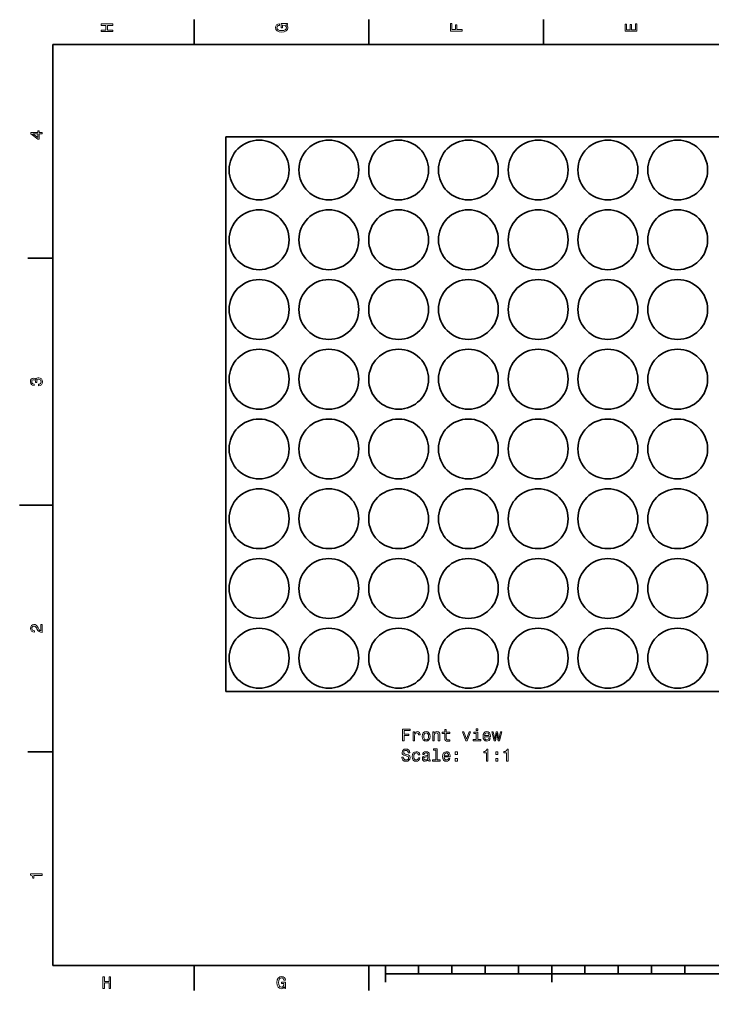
# Model space of a CAD drawing. Extents: x 0 to 420, y 0 to 297.
# Drawn here: x 0 to 208.3, y 2.5 to 294.5 of the extents above; entities that cross this region are included whole.
import ezdxf

# ---------------------------------------------------------------- set-up
doc = ezdxf.new("R2010")
doc.units = 0

msp = doc.modelspace()

# ---------------------------------------------------------------- linework, layer by layer
at = {"color": 7, "lineweight": 35}
for p, q in [((52.5, 287), (52.5, 294.5)), ((105, 287), (105, 294.5)), ((157.5, 287), (157.5, 294.5)), ((410, 287), (10, 287)), ((10, 287), (10, 10)), ((354.657562, 259.229675), (62.029785, 259.229675)), ((62.029785, 259.229675), (62.029785, 92.430099)), ((10, 222.699997), (2.5, 222.699997)), ((10, 148.5), (0, 148.5)), ((62.029785, 92.430099), (354.657562, 92.430099)), ((10, 74.300003), (2.5, 74.300003)), ((10, 10), (410, 10)), ((52.5, 10), (52.5, 2.5)), ((105, 10), (105, 2.5)), ((110, 10), (110, 5)), ((120, 10), (120, 7.5)), ((130, 10), (130, 7.5)), ((140, 10), (140, 7.5)), ((150, 10), (150, 7.5)), ((160, 10), (160, 5)), ((170, 10), (170, 7.5)), ((180, 10), (180, 7.5)), ((190, 10), (190, 7.5)), ((200, 10), (200, 7.5)), ((110, 7.5), (310, 7.5))]:
    msp.add_line(p, q, dxfattribs=at)
at = {"color": 7, "lineweight": 13}
for points in [[(28.083214, 290.829987), (28.083214, 291.299011), (26.439121, 291.299011), (26.439121, 292.701019), (28.083214, 292.701019), (28.083214, 293.164978), (24.583214, 293.164978), (24.583214, 292.701019), (26.010447, 292.701019), (26.010447, 291.299011), (24.583214, 291.299011), (24.583214, 290.829987)], [(80.114197, 292.922913), (80.583214, 293.008667), (80.583214, 293.260803), (78.692001, 293.260803), (78.692001, 291.984863), (79.120682, 291.984863), (79.120682, 292.771606), (79.15094, 292.771606), (79.614914, 292.71109), (79.957855, 292.549713), (80.174713, 292.302612), (80.245316, 291.994965), (80.154541, 291.652039), (79.882202, 291.384735), (79.433357, 291.213257), (78.818085, 291.15274), (78.207855, 291.208221), (77.759003, 291.3797), (77.486671, 291.652039), (77.390854, 292.020172), (77.441284, 292.272339), (77.582497, 292.479126), (77.819527, 292.630402), (78.137245, 292.716156), (78.137245, 293.215424), (77.653099, 293.08429), (77.289986, 292.837189), (77.068085, 292.489197), (76.987396, 292.050446), (77.113472, 291.475525), (77.481628, 291.041779), (78.0616, 290.764404), (78.833214, 290.668579), (79.609871, 290.764404), (80.189842, 291.041779), (80.557999, 291.450287), (80.679039, 291.964691), (80.638687, 292.252167), (80.537827, 292.509369), (80.361313, 292.731262)], [(133.083206, 290.966156), (133.083206, 291.43515), (131.474411, 291.43515), (131.474411, 292.907776), (131.055832, 292.907776), (131.055832, 291.43515), (130.006836, 291.43515), (130.006836, 293.245697), (129.583206, 293.245697), (129.583206, 290.966156)], [(185.583206, 290.940918), (185.583206, 293.159943), (185.159576, 293.159943), (185.159576, 291.404907), (183.974411, 291.404907), (183.974411, 292.968292), (183.555832, 292.968292), (183.555832, 291.404907), (182.506836, 291.404907), (182.506836, 293.119598), (182.083206, 293.119598), (182.083206, 290.940918)], [(6.833213, 260.077362), (6.833213, 260.53125), (5.965778, 260.53125), (5.965778, 261.030548), (5.56232, 261.030548), (5.56232, 260.53125), (3.408862, 260.53125), (3.408862, 260.072327), (5.521974, 258.539185), (5.965778, 258.539185), (5.965778, 260.077362)], [(5.56232, 258.96283), (3.993876, 260.077362), (5.56232, 260.077362)], [(5.733789, 184.329117), (5.769093, 184.329117), (6.253242, 184.409805), (6.616354, 184.646835), (6.848343, 185.020035), (6.934078, 185.514282), (6.848343, 186.038773), (6.626441, 186.432144), (6.273415, 186.684311), (5.819525, 186.775085), (5.521974, 186.734741), (5.2799, 186.623795), (5.0933, 186.44223), (4.957133, 186.20015), (4.684798, 186.527969), (4.251081, 186.643967), (3.857709, 186.568314), (3.560158, 186.351456), (3.373559, 185.998428), (3.307997, 185.514282), (3.388689, 185.060394), (3.610591, 184.712402), (3.963617, 184.485458), (4.432637, 184.409805), (4.467939, 184.409805), (4.467939, 184.858658), (4.145173, 184.899002), (3.913184, 185.030121), (3.771974, 185.241943), (3.721542, 185.53949), (3.761888, 185.801743), (3.867795, 185.993378), (4.039265, 186.109375), (4.271254, 186.15477), (4.518372, 186.109375), (4.684798, 185.988342), (4.785663, 185.77652), (4.815922, 185.489059), (4.810879, 185.292374), (5.209294, 185.292374), (5.199208, 185.53949), (5.244596, 185.857224), (5.365634, 186.094254), (5.56232, 186.235458), (5.819525, 186.285889), (6.112032, 186.230423), (6.328891, 186.084167), (6.465058, 185.852173), (6.510447, 185.54454), (6.460014, 185.226807), (6.308718, 184.994827), (6.066643, 184.848572), (5.733789, 184.793091)], [(6.833213, 110.169449), (6.833213, 112.575073), (6.399496, 112.575073), (6.399496, 110.673775), (6.162464, 110.779686), (5.965778, 110.961243), (5.607709, 111.521034), (5.456412, 111.818588), (5.239553, 112.151443), (4.987392, 112.388474), (4.689841, 112.524643), (4.351945, 112.575073), (3.928314, 112.489334), (3.595461, 112.252304), (3.383646, 111.889191), (3.307997, 111.420174), (3.393732, 110.93602), (3.630764, 110.567871), (4.009006, 110.330833), (4.508286, 110.250145), (4.578891, 110.250145), (4.578891, 110.709076), (4.538545, 110.709076), (4.195605, 110.754471), (3.943444, 110.890633), (3.782061, 111.107491), (3.726585, 111.394958), (3.777017, 111.687462), (3.903098, 111.90432), (4.099784, 112.045532), (4.346902, 112.095963), (4.578891, 112.060661), (4.775577, 111.964844), (4.947046, 111.803459), (5.098343, 111.581558), (5.259727, 111.284004), (5.572406, 110.789772), (5.90526, 110.441788), (6.308718, 110.235016), (6.818084, 110.169449)], [(115.141708, 77.573471), (115.610733, 77.573471), (115.610733, 79.182259), (117.083351, 79.182259), (117.083351, 79.600845), (115.610733, 79.600845), (115.610733, 80.649841), (117.421249, 80.649841), (117.421249, 81.073471), (115.141708, 81.073471)], [(118.334076, 77.573471), (118.777878, 77.573471), (118.777878, 79.121742), (118.823265, 79.494942), (118.959435, 79.76223), (119.181335, 79.923615), (119.478889, 79.979088), (119.70079, 79.943787), (119.867218, 79.842926), (119.968079, 79.671455), (120.003387, 79.439468), (120.452232, 79.439468), (120.391708, 79.847969), (120.225288, 80.140472), (119.947906, 80.316986), (119.569664, 80.377502), (119.312462, 80.337158), (119.090561, 80.236298), (118.893875, 80.064827), (118.737534, 79.83284), (118.737534, 80.281685), (118.334076, 80.281685)], [(121.072548, 78.925056), (121.153236, 78.309784), (121.385231, 77.855888), (121.753387, 77.573471), (122.24762, 77.477654), (122.736816, 77.573471), (123.104965, 77.850845), (123.33696, 78.304741), (123.422691, 78.925056), (123.33696, 79.540329), (123.104965, 79.99926), (122.736816, 80.276642), (122.24762, 80.377502), (121.753387, 80.276642), (121.385231, 79.994217), (121.153236, 79.540329)], [(121.526436, 78.930099), (121.571831, 79.383987), (121.713036, 79.7118), (121.939987, 79.913528), (122.24762, 79.984131), (122.550217, 79.913528), (122.777161, 79.716843), (122.918365, 79.383987), (122.968803, 78.930099), (122.918365, 78.471169), (122.777161, 78.138313), (122.550217, 77.936584), (122.24762, 77.871025), (121.939987, 77.936584), (121.713036, 78.138313), (121.571831, 78.471169)], [(124.239693, 77.573471), (124.683502, 77.573471), (124.683502, 79.136871), (124.728889, 79.494942), (124.875145, 79.757187), (125.102089, 79.918571), (125.404678, 79.979088), (125.646759, 79.928658), (125.79805, 79.792488), (125.873703, 79.565544), (125.898918, 79.262955), (125.898918, 77.573471), (126.34272, 77.573471), (126.34272, 79.353729), (126.322548, 79.7118), (126.231766, 80.009354), (125.934219, 80.281685), (125.470245, 80.377502), (125.213036, 80.342201), (124.996178, 80.246384), (124.809578, 80.084999), (124.66333, 79.868141), (124.66333, 80.281685), (124.239693, 80.281685)], [(127.870819, 79.812668), (127.870819, 78.456039), (127.901077, 78.017273), (128.042282, 77.714684), (128.324707, 77.53817), (128.803818, 77.477654), (129.328308, 77.502869), (129.328308, 77.886154), (128.945023, 77.855888), (128.597046, 77.89624), (128.410446, 78.022316), (128.329758, 78.234131), (128.314621, 78.531685), (128.314621, 79.812668), (129.328308, 79.812668), (129.328308, 80.190903), (128.314621, 80.190903), (128.314621, 80.982697), (127.870819, 80.982697), (127.870819, 80.190903), (127.104248, 80.190903), (127.104248, 79.812668)], [(134.159729, 77.573471), (134.628738, 77.573471), (135.617218, 80.281685), (135.158279, 80.281685), (134.396759, 78.097969), (133.620102, 80.281685), (133.156128, 80.281685)], [(137.740417, 77.946671), (137.740417, 80.190903), (136.600647, 80.190903), (136.600647, 79.812668), (137.296616, 79.812668), (137.296616, 77.946671), (136.388824, 77.946671), (136.388824, 77.573471), (138.658279, 77.573471), (138.658279, 77.946671)], [(137.755554, 81.194511), (137.28653, 81.194511), (137.28653, 80.690186), (137.755554, 80.690186)], [(139.808136, 78.798973), (141.583359, 78.798973), (141.588394, 79.005745), (141.507706, 79.585716), (141.285797, 80.01944), (140.932785, 80.281685), (140.46376, 80.377502), (140.004822, 80.276642), (139.651794, 79.994217), (139.42485, 79.535286), (139.344162, 78.930099), (139.419815, 78.309784), (139.646759, 77.855888), (139.994736, 77.573471), (140.448624, 77.477654), (140.841995, 77.543213), (141.164764, 77.714684), (141.401794, 77.987015), (141.537964, 78.350128), (141.099213, 78.350128), (141.008423, 78.148399), (140.877304, 77.997101), (140.504105, 77.876068), (140.216644, 77.931541), (139.999786, 78.108055), (139.858566, 78.395515), (139.808136, 78.783844)], [(139.808136, 79.172173), (139.863617, 79.520157), (139.999786, 79.777359), (140.206558, 79.933701), (140.478882, 79.989174), (140.746185, 79.933701), (140.952957, 79.777359), (141.079041, 79.520157), (141.12442, 79.172173)], [(143.096329, 77.573471), (143.499786, 79.873184), (143.903244, 77.573471), (144.326874, 77.573471), (144.992584, 80.281685), (144.563904, 80.281685), (144.115051, 77.981972), (143.716644, 80.281685), (143.277878, 80.281685), (142.879456, 77.981972), (142.430618, 80.281685), (142.006989, 80.281685), (142.672699, 77.573471)], [(115.378746, 72.681541), (114.919807, 72.681541), (115.020676, 72.146957), (115.272835, 71.753586), (115.661163, 71.516556), (116.185661, 71.430824), (116.705116, 71.511513), (117.093445, 71.733414), (117.340561, 72.081398), (117.431335, 72.540329), (117.35569, 72.953873), (117.143875, 73.221169), (116.800934, 73.397682), (116.342003, 73.528801), (115.948631, 73.624626), (115.691422, 73.735573), (115.545174, 73.896957), (115.499779, 74.149124), (115.545174, 74.376068), (115.676292, 74.547539), (115.878021, 74.663528), (116.155403, 74.703873), (116.43782, 74.653442), (116.659721, 74.517273), (116.805977, 74.290329), (116.876579, 73.982697), (117.335518, 73.982697), (117.335518, 73.992783), (117.254822, 74.466843), (117.017792, 74.81987), (116.644592, 75.041771), (116.140274, 75.117416), (115.686378, 75.041771), (115.333351, 74.829956), (115.106407, 74.502144), (115.025719, 74.078514), (115.091278, 73.700272), (115.282921, 73.443069), (115.585518, 73.271599), (115.999062, 73.140472), (116.407562, 73.024483), (116.715202, 72.913528), (116.901802, 72.752144), (116.967361, 72.489899), (116.906845, 72.22261), (116.750504, 72.020882), (116.513474, 71.894798), (116.205833, 71.854454), (115.862892, 71.909927), (115.600647, 72.071312), (115.434219, 72.333557)], [(119.892433, 73.337158), (120.331192, 73.337158), (120.240417, 73.740616), (120.02356, 74.058342), (119.685661, 74.255028), (119.246902, 74.330673), (118.762749, 74.229813), (118.394592, 73.947388), (118.162605, 73.488457), (118.081917, 72.873184), (118.157562, 72.262955), (118.384506, 71.809059), (118.742577, 71.526642), (119.231766, 71.430824), (119.665489, 71.50647), (120.003387, 71.718285), (120.235374, 72.05114), (120.336235, 72.494942), (119.912605, 72.494942), (119.83696, 72.212524), (119.695747, 72.000702), (119.494019, 71.869583), (119.246902, 71.829239), (118.939262, 71.894798), (118.717361, 72.096527), (118.581192, 72.424339), (118.535805, 72.888313), (118.581192, 73.342201), (118.722404, 73.670013), (118.949348, 73.871742), (119.246902, 73.942345), (119.509148, 73.896957), (119.705833, 73.780968), (119.83696, 73.589325)], [(122.812462, 71.879669), (122.812462, 71.86454), (122.837677, 71.693069), (122.91333, 71.572029), (123.231049, 71.476212), (123.478165, 71.516556), (123.478165, 71.859497), (123.372261, 71.844368), (123.231049, 71.909927), (123.205833, 72.111656), (123.205833, 73.513672), (123.145317, 73.871742), (122.968803, 74.123901), (122.661163, 74.2752), (122.227448, 74.330673), (121.803818, 74.270157), (121.491135, 74.098686), (121.294449, 73.831398), (121.228889, 73.478371), (121.228889, 73.448112), (121.627304, 73.448112), (121.662605, 73.659927), (121.77356, 73.811226), (121.955116, 73.902), (122.212318, 73.937302), (122.459435, 73.912086), (122.635948, 73.836441), (122.741859, 73.705315), (122.777161, 73.523758), (122.756989, 73.311943), (122.676292, 73.206039), (122.474564, 73.155602), (122.096321, 73.115257), (121.662605, 73.024483), (121.354965, 72.863098), (121.173416, 72.610939), (121.117935, 72.23774), (121.168365, 71.904884), (121.324707, 71.657768), (121.576874, 71.501427), (121.92485, 71.445953), (122.393875, 71.551857)], [(125.122261, 74.774483), (125.122261, 71.899841), (124.209435, 71.899841), (124.209435, 71.526642), (126.473846, 71.526642), (126.473846, 71.899841), (125.566063, 71.899841), (125.566063, 75.147682), (124.426292, 75.147682), (124.426292, 74.774483)], [(127.664047, 72.752144), (129.43927, 72.752144), (129.444305, 72.958916), (129.363617, 73.538887), (129.141708, 73.97261), (128.788681, 74.234856), (128.319672, 74.330673), (127.860733, 74.229813), (127.507706, 73.947388), (127.280762, 73.488457), (127.200073, 72.88327), (127.275719, 72.262955), (127.502663, 71.809059), (127.850647, 71.526642), (128.304535, 71.430824), (128.697906, 71.496384), (129.020676, 71.667854), (129.257706, 71.940186), (129.393875, 72.303299), (128.955109, 72.303299), (128.864334, 72.10157), (128.733215, 71.950272), (128.360016, 71.829239), (128.07254, 71.884712), (127.85569, 72.061226), (127.714478, 72.348686), (127.664047, 72.737015)], [(127.664047, 73.125343), (127.719521, 73.473328), (127.85569, 73.73053), (128.062469, 73.886871), (128.334793, 73.942345), (128.602081, 73.886871), (128.808853, 73.73053), (128.934937, 73.473328), (128.980331, 73.125343)], [(131.007706, 73.483414), (131.703674, 73.483414), (131.703674, 74.234856), (131.007706, 74.234856)], [(140.372986, 71.526642), (140.831909, 71.526642), (140.831909, 75.051857), (140.488983, 75.051857), (140.398193, 74.744225), (140.216644, 74.537445), (139.93927, 74.416412), (139.555984, 74.376068), (139.555984, 74.017998), (140.372986, 74.017998)], [(143.151794, 73.483414), (143.847763, 73.483414), (143.847763, 74.234856), (143.151794, 74.234856)], [(146.445023, 71.526642), (146.903961, 71.526642), (146.903961, 75.051857), (146.56102, 75.051857), (146.470245, 74.744225), (146.288681, 74.537445), (146.011307, 74.416412), (145.628021, 74.376068), (145.628021, 74.017998), (146.445023, 74.017998)], [(122.762032, 72.47477), (122.701508, 72.212524), (122.540131, 72.010788), (122.29805, 71.879669), (122.000504, 71.834282), (121.808861, 71.859497), (121.672691, 71.940186), (121.58696, 72.081398), (121.561737, 72.278084), (121.581917, 72.454597), (121.662605, 72.580673), (121.985374, 72.721886), (122.393875, 72.782402), (122.762032, 72.903442)], [(131.007706, 71.526642), (131.703674, 71.526642), (131.703674, 72.278084), (131.007706, 72.278084)], [(143.151794, 71.526642), (143.847763, 71.526642), (143.847763, 72.278084), (143.151794, 72.278084)], [(6.833213, 37.109222), (6.833213, 37.568153), (3.307997, 37.568153), (3.307997, 37.225216), (3.615634, 37.134438), (3.822406, 36.952881), (3.943444, 36.675503), (3.98379, 36.292217), (4.341859, 36.292217), (4.341859, 37.109222)], [(25.079971, 3.166787), (25.548992, 3.166787), (25.548992, 4.810879), (26.95101, 4.810879), (26.95101, 3.166787), (27.414986, 3.166787), (27.414986, 6.666787), (26.95101, 6.666787), (26.95101, 5.239553), (25.548992, 5.239553), (25.548992, 6.666787), (25.079971, 6.666787)], [(79.672913, 3.635807), (79.758644, 3.166787), (80.010803, 3.166787), (80.010803, 5.057997), (78.734871, 5.057997), (78.734871, 4.629323), (79.521614, 4.629323), (79.521614, 4.599063), (79.46109, 4.135087), (79.299713, 3.792147), (79.052589, 3.575288), (78.744957, 3.504683), (78.402016, 3.595461), (78.134727, 3.867795), (77.963257, 4.316643), (77.902733, 4.931916), (77.958214, 5.542147), (78.129684, 5.990994), (78.402016, 6.263329), (78.770172, 6.35915), (79.022331, 6.308718), (79.229103, 6.167507), (79.380402, 5.930475), (79.466141, 5.612752), (79.965416, 5.612752), (79.83429, 6.096902), (79.587173, 6.460014), (79.239189, 6.681916), (78.80043, 6.762608), (78.225502, 6.636527), (77.791786, 6.268372), (77.514404, 5.6884), (77.418587, 4.916787), (77.514404, 4.14013), (77.791786, 3.560158), (78.200287, 3.192003), (78.714699, 3.070965), (79.002159, 3.111311), (79.259361, 3.212176), (79.48127, 3.388689)]]:
    msp.add_lwpolyline(points, close=True, dxfattribs=at)
at = {"color": 7, "lineweight": 35}
for centre in [(72.034576, 249.227097), (93.005569, 249.227097), (113.976562, 249.227097), (134.947556, 249.227097), (155.918564, 249.227097), (176.889557, 249.227097), (197.860565, 249.227097), (72.034576, 228.256104), (93.005569, 228.256104), (113.976562, 228.256104), (134.947556, 228.256104), (155.918564, 228.256104), (176.889557, 228.256104), (197.860565, 228.256104), (72.034576, 207.285095), (93.005569, 207.285095), (113.976562, 207.285095), (134.947556, 207.285095), (155.918564, 207.285095), (176.889557, 207.285095), (197.860565, 207.285095), (72.034576, 186.314102), (93.005569, 186.314102), (113.976562, 186.314102), (134.947556, 186.314102), (155.918564, 186.314102), (176.889557, 186.314102), (197.860565, 186.314102), (72.034576, 165.343094), (93.005569, 165.343094), (113.976562, 165.343094), (134.947556, 165.343094), (155.918564, 165.343094), (176.889557, 165.343094), (197.860565, 165.343094), (72.034576, 144.372101), (93.005569, 144.372101), (113.976562, 144.372101), (134.947556, 144.372101), (155.918564, 144.372101), (176.889557, 144.372101), (197.860565, 144.372101), (72.034576, 123.4011), (93.005569, 123.4011), (113.976562, 123.4011), (134.947556, 123.4011), (155.918564, 123.4011), (176.889557, 123.4011), (197.860565, 123.4011), (72.034576, 102.430099), (93.005569, 102.430099), (113.976562, 102.430099), (134.947556, 102.430099), (155.918564, 102.430099), (176.889557, 102.430099), (197.860565, 102.430099)]:
    msp.add_circle(centre, 9, dxfattribs=at)

doc.saveas('drawing.dxf')
